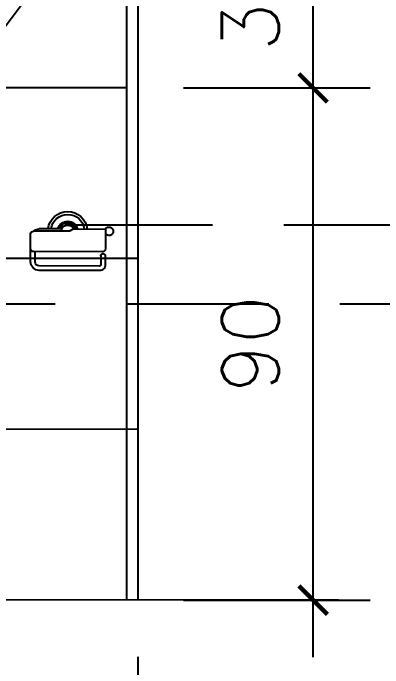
# Model space of a CAD drawing. Header units: centimetres. Extents: x -1797 to 2001, y -8788 to 1856.
# Drawn here: x -745.1 to -680.1, y -760.3 to -645.2 of the extents above; entities that cross this region are included whole.
import ezdxf

# ---------------------------------------------------------------- set-up
doc = ezdxf.new("R2010")
doc.units = ezdxf.units.CM
doc.header["$LTSCALE"] = 100
doc.header["$MEASUREMENT"] = 0
doc.header["$PDMODE"] = 35
doc.linetypes.add('HIDDEN', pattern=[0.375, 0.25, -0.125])
for name, color, linetype in [('DIM', 1, 'Continuous'), ('HIDDEN -03', 8, 'HIDDEN'), ('ID_Flooring_02', 127, 'Continuous'), ('ID_Furniture-Fixed_01', 141, 'Continuous'), ('WALL-01', 7, 'Continuous'), ('WALL-04', 1, 'Continuous')]:
    doc.layers.add(name, color=color, linetype=linetype)
doc.styles.add('ISO', font='isocp2.shx', dxfattribs={"width": 0.8})
doc.styles.add('ROMANS', font='romans')
doc.dimstyles.new('AS-17-100', dxfattribs={"dimtxt": 10, "dimasz": 5, "dimexe": 10, "dimexo": 10, "dimgap": 6, "dimtad": 1, "dimtoh": 1, "dimdec": 0, "dimdsep": 46, "dimtxsty": 'ROMANS', "dimblk1": 'ARCHTICK', "dimblk2": 'ARCHTICK', "dimsah": 1, "dimcen": 25, "dimdle": 10, "dimclrd": 1, "dimclre": 1, "dimclrt": 2, "dimadec": 0, "dimazin": 0, "dimtfac": 1, "dimtdec": 0, "dimtofl": 0, "dimtmove": 2, "dimatfit": 3, "dimldrblk": 'ARCHTICK', "dimfxl": 1, "dimtolj": 1, "dimtzin": 0, "dimarcsym": 0})
doc.dimstyles.new('DIM DET', dxfattribs={"dimtxt": 0.05, "dimasz": 0.025, "dimexe": 0.025, "dimexo": 0.025, "dimgap": 0.025, "dimtad": 1, "dimzin": 0, "dimdsep": 46, "dimtxsty": 'ISO', "dimblk": 'ARCHTICK', "dimcen": 0.1, "dimdle": 0.025, "dimclrd": 15, "dimclre": 15, "dimclrt": 2, "dimadec": 0, "dimazin": 0, "dimtfac": 1, "dimtmove": 2, "dimatfit": 0, "dimldrblk": 'ARCHTICK', "dimfxl": 0.17, "dimtzin": 1, "dimarcsym": 0})

# ---------------------------------------------------------------- blocks, each defined once
blk = doc.blocks.new('Paper Holder - Front Elev')
at = {"layer": 'ID_Furniture-Fixed_01'}
for p, q in [((-10.2, 4), (-66.2, 4)), ((-66.2, 4), (-66.2, -31)), ((-10.2, 4), (-4.5, 0.7)), ((-2, 0), (60, 0)), ((10.2, 4), (50, 4)), ((65, -31), (65, -5)), ((65, -54), (65, -11)), ((-66.2, -43), (-66.2, -59)), ((-61.2, -36), (60, -36)), ((-58.2, -43), (-58.2, -59)), ((57, -54), (57, -36)), ((-56.2, -61), (50, -61)), ((-56.2, -69), (50, -69))]:
    blk.add_line(p, q, dxfattribs=at)
at = {"layer": 'ID_Furniture-Fixed_01', "flags": 128}
blk.add_lwpolyline([(13.2, 4), (7.7, 13.4), (-7.8, 13.4), (-13.2, 4)], dxfattribs=at)
at = {"layer": 'ID_Furniture-Fixed_01'}
for centre, radius, start, end in [((0, 0), 34.5, 0, 0), ((0, 0), 34.5, 6.658, 173.342), ((0, 0), 29.5, 0, 0), ((0, 0), 29.5, 7.7929, 172.2071), ((0, 0), 17.5, 13.213, 166.787), ((0, 0), 15.5, 14.9552, 165.0448), ((-72.5, 0), 7.5, 32.231, 327.769), ((0, 0), 11, 0, 158.6763), ((-2, 5), 5, 240, 270), ((50, -11), 15, 47.1435, 90), ((60, -5), 5, 0, 90), ((-61.2, -31), 5, 180, 270), ((60, -31), 5, 270, 0), ((-62.2, -43), 4, 0, 180), ((50, -54), 15, 270, 0), ((50, -54), 7, 270, 0), ((-56.2, -59), 10, 180, 270), ((-56.2, -59), 2, 180, 270)]:
    blk.add_arc(centre, radius, start, end, dxfattribs=at)
blk = doc.blocks.new('_ARCHTICK')
at = {"color": 0, "linetype": 'ByBlock', "const_width": 0.15}
blk.add_lwpolyline([(-0.5, -0.5), (0.5, 0.5)], dxfattribs=at)
blk = doc.blocks.new('*D516')
at = {"layer": 'Defpoints', "color": 0, "transparency": 16777216}
for p in [(-725.15, -658.35), (-692.37, -658.35), (-725.15, -748.35)]:
    blk.add_point(p, dxfattribs=at)
at = {"layer": 'DIM', "color": 1, "lineweight": -2, "transparency": 16777216}
for p, q in [((-692.37, -758.35), (-692.37, -648.35)), ((-715.15, -658.35), (-682.37, -658.35)), ((-715.15, -748.35), (-682.37, -748.35))]:
    blk.add_line(p, q, dxfattribs=at)
at = {"layer": 'DIM', "color": 1, "lineweight": -2, "transparency": 16777216, "xscale": 5, "yscale": 5, "zscale": 5}
for p, rotation in [((-692.37, -658.35), 90), ((-692.37, -748.35), 270)]:
    blk.add_blockref('_ARCHTICK', p, dxfattribs=dict(at, rotation=rotation))
at = {"layer": 'DIM', "color": 2, "transparency": 16777216, "insert": (-703.37, -703.35), "char_height": 10, "attachment_point": 5, "rotation": 90, "style": 'ROMANS'}
blk.add_mtext('\\A1;90', dxfattribs=at)
blk = doc.blocks.new('*D517')
at = {"layer": 'Defpoints', "color": 0, "transparency": 16777216}
for p in [(-723.15, -628.35), (-692.37, -628.35), (-725.15, -658.35)]:
    blk.add_point(p, dxfattribs=at)
at = {"layer": 'DIM', "color": 1, "lineweight": -2, "transparency": 16777216}
for p, q in [((-692.37, -668.35), (-692.37, -618.35)), ((-713.15, -628.35), (-682.37, -628.35)), ((-715.15, -658.35), (-682.37, -658.35))]:
    blk.add_line(p, q, dxfattribs=at)
at = {"layer": 'DIM', "color": 1, "lineweight": -2, "transparency": 16777216, "xscale": 5, "yscale": 5, "zscale": 5}
for p, rotation in [((-692.37, -628.35), 90), ((-692.37, -658.35), 270)]:
    blk.add_blockref('_ARCHTICK', p, dxfattribs=dict(at, rotation=rotation))
at = {"layer": 'DIM', "color": 2, "transparency": 16777216, "insert": (-703.37, -643.35), "char_height": 10, "attachment_point": 5, "rotation": 90, "style": 'ROMANS'}
blk.add_mtext('\\A1;30', dxfattribs=at)
blk = doc.blocks.new('*D529')
at = {"layer": 'Defpoints', "color": 0, "transparency": 16777216}
for p in [(-787.86, -748.28, 0), (-723.15, -748.33), (-723.15, -777.73)]:
    blk.add_point(p, dxfattribs=at)
at = {"layer": 'DIM', "color": 1, "lineweight": -2, "transparency": 16777216}
for p, q in [((-787.86, -758.28), (-787.86, -787.73)), ((-723.15, -758.33), (-723.15, -787.73)), ((-797.86, -777.73), (-713.15, -777.73))]:
    blk.add_line(p, q, dxfattribs=at)
at = {"layer": 'DIM', "color": 1, "lineweight": -2, "transparency": 16777216, "xscale": 5, "yscale": 5, "zscale": 5, "rotation": 180}
blk.add_blockref('_ARCHTICK', (-787.86, -777.73), dxfattribs=at)
at = {"layer": 'DIM', "color": 1, "lineweight": -2, "transparency": 16777216, "xscale": 5, "yscale": 5, "zscale": 5}
blk.add_blockref('_ARCHTICK', (-723.15, -777.73), dxfattribs=at)
at = {"layer": 'DIM', "color": 2, "transparency": 16777216, "insert": (-755.5, -766.73), "char_height": 10, "attachment_point": 5, "style": 'ROMANS'}
blk.add_mtext('\\A1;65', dxfattribs=at)

msp = doc.modelspace()

# ---------------------------------------------------------------- linework, layer by layer
at = {"layer": 'HIDDEN -03'}
msp.add_line((-737.62, -635.78), (-773.67, -683.87), dxfattribs=at)
at = {"layer": 'ID_Flooring_02'}
for p, q in [((-723.15, -688.35), (-813.15, -688.26)), ((-723.15, -718.35), (-813.15, -718.26))]:
    msp.add_line(p, q, dxfattribs=at)
at = {"layer": 'WALL-01'}
for p, q in [((-723.15, -388.35), (-723.15, -748.35)), ((-725.15, -658.35), (-813.15, -658.26)), ((-687.92, -748.35), (-954.44, -748.15))]:
    msp.add_line(p, q, dxfattribs=at)
at = {"layer": 'WALL-04'}
msp.add_line((-725.15, -438.35), (-725.15, -748.35), dxfattribs=at)

# ---------------------------------------------------------------- block references
at = {"layer": 'ID_Furniture-Fixed_01', "xscale": -0.09999999999763534, "yscale": 0.09999999999763531, "zscale": 0.09999999999763531, "rotation": 359.8794401218184}
msp.add_blockref('Paper Holder - Front Elev', (-735.47, -683.53, 0), dxfattribs=at)

# ---------------------------------------------------------------- dimensions: what is measured, and where the dimension line sits
at = {"layer": 'DIM'}
for base, p1, p2, picture, middle in [((-692.37, -628.35), (-725.15, -658.35), (-723.15, -628.35), '*D517', (-703.37, -643.35)), ((-692.37, -658.35), (-725.15, -748.35), (-725.15, -658.35), '*D516', (-703.37, -703.35))]:
    dim = msp.add_linear_dim(base=base, p1=p1, p2=p2, angle=90, dimstyle='AS-17-100', dxfattribs=at)
    dim.commit()
    dim.dimension.update_dxf_attribs({"geometry": picture, "text_midpoint": middle})
dim = msp.add_linear_dim(base=(-723.15, -777.73), p1=(-787.86, -748.28, 0), p2=(-723.15, -748.33), dimstyle='AS-17-100', dxfattribs=at)
dim.commit()
dim.dimension.update_dxf_attribs({"geometry": '*D529', "text_midpoint": (-755.5, -766.73)})

# ---------------------------------------------------------------- leaders
at = {"layer": 'HIDDEN -03'}
for points in [[(-735.03, -682.4), (-585.67, -682.4)], [(-800.16, -696.31), (-584.26, -696.31)]]:
    msp.add_leader(points, dimstyle='DIM DET', override={"dimasz": 0.04, "dimtad": 0, "dimclrd": 251, "dimldrblk": 'Dot', "dimfxl": 0.1}, dxfattribs=at)

doc.saveas('drawing.dxf')
